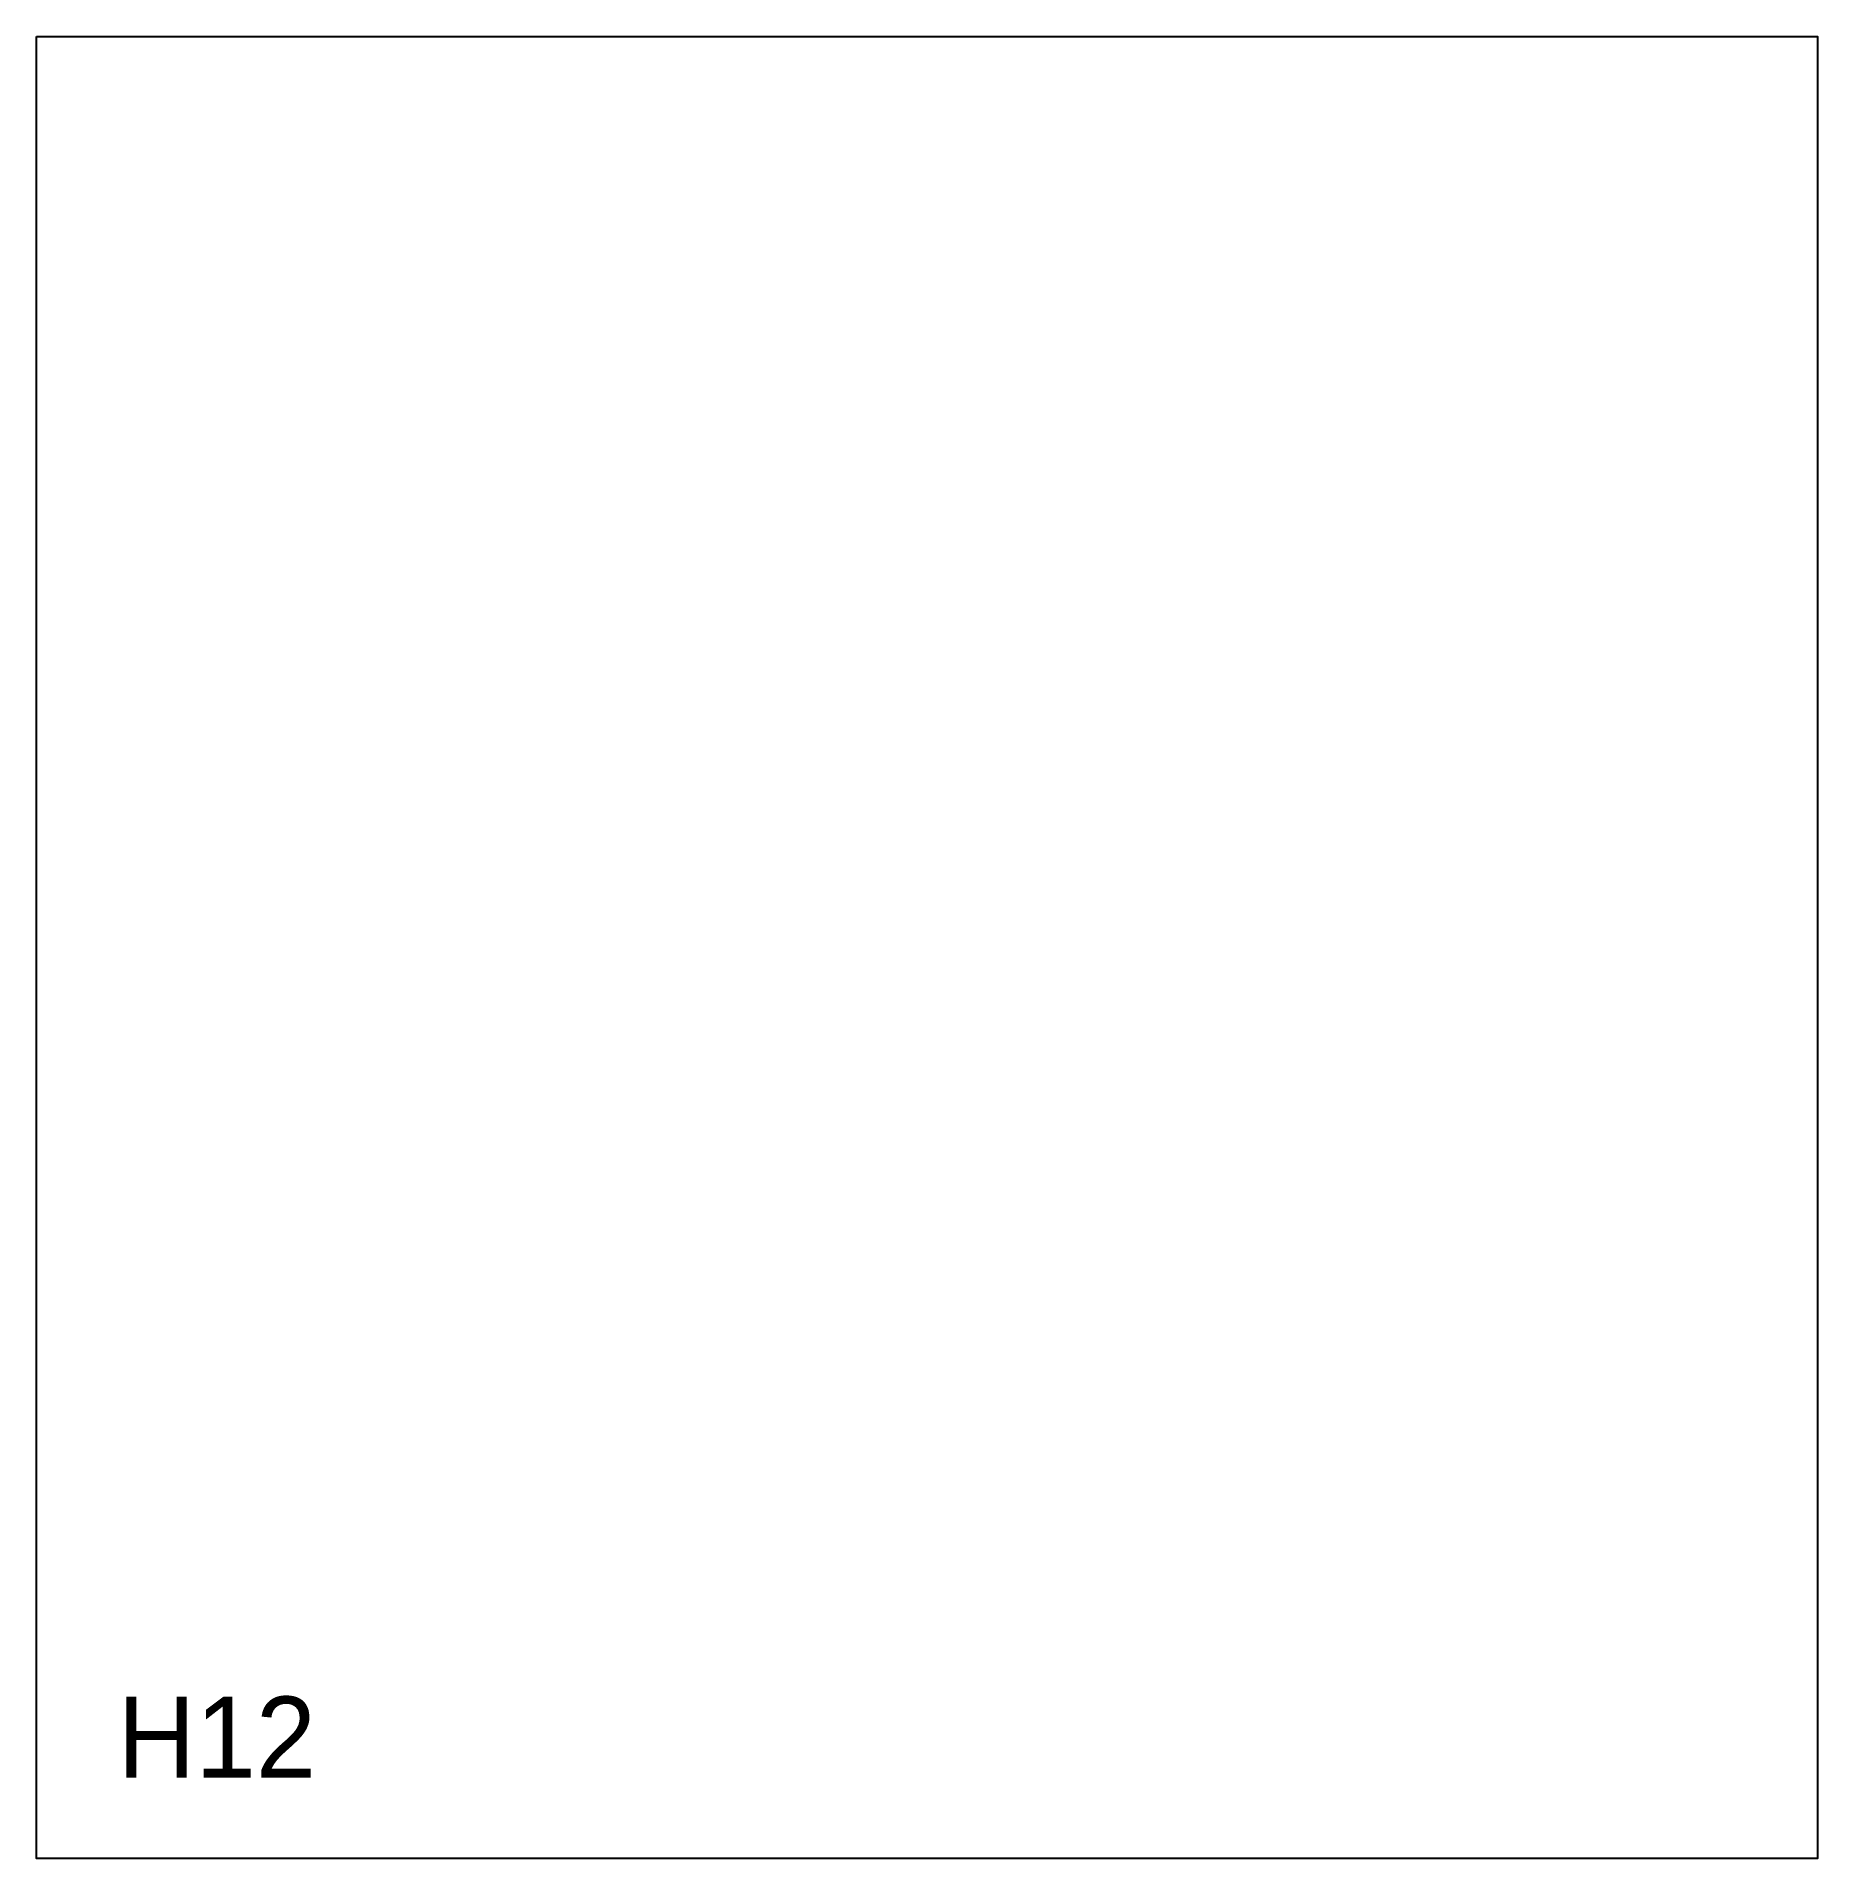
# Model space of a CAD drawing. Header units: millimetres. Extents: x 0 to 880, y 0 to 900.
import ezdxf

# ---------------------------------------------------------------- set-up
doc = ezdxf.new("R2010")
doc.units = ezdxf.units.MM
doc.layers.add('CUT', color=1, linetype='Continuous')
doc.layers.add('ID', color=3, linetype='Continuous')

msp = doc.modelspace()

# ---------------------------------------------------------------- linework, layer by layer
at = {"layer": 'CUT'}
msp.add_lwpolyline([(0, 900), (880, 900), (880, 0), (0, 0), (0, 900)], close=True, dxfattribs=at)

# ---------------------------------------------------------------- texts
at = {"layer": 'ID'}
msp.add_text('H12', height=40, dxfattribs=at).set_placement((40, 40))

doc.saveas('drawing.dxf')
